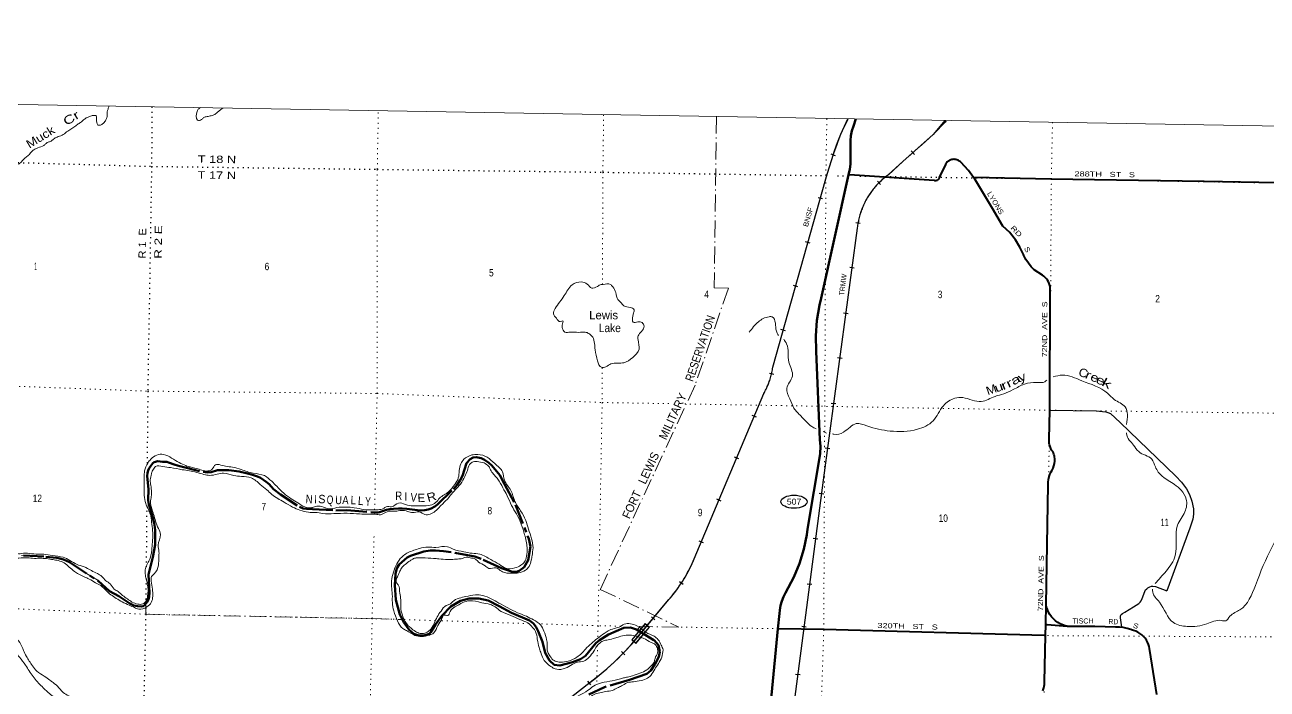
# Model space of a CAD drawing. Header units: feet. Extents: x -518066 to -250644, y -364975 to -177792.
# Drawn here: x -406664 to -377218, y -193524 to -177792 of the extents above; entities that cross this region are included whole.
import ezdxf
from ezdxf.enums import TextEntityAlignment as Align

# ---------------------------------------------------------------- set-up
doc = ezdxf.new("R2010")
doc.units = ezdxf.units.FT
doc.header["$LTSCALE"] = 80
for name, pattern in [('DOT_DASHED', [7.7, 5, -1.2, 0.3, -1.2]), ('DOTTED', [1.5, 0.3, -1.2]), ('LONG_DASH_SHORT_DASH', [9.9, 6, -1.2, 1.5, -1.2])]:
    doc.linetypes.add(name, pattern=pattern)
for name, color, linetype, lineweight in [('11', 7, 'LONG_DASH_SHORT_DASH', 60), ('17', 7, 'Continuous', 25), ('23', 7, 'Continuous', 70), ('26', 7, 'Continuous', 40), ('29', 7, 'Continuous', 25), ('34', 7, 'Continuous', 25), ('39', 7, 'Continuous', 13), ('4', 7, 'Continuous', 25), ('41', 7, 'Continuous', 13), ('44', 7, 'DOT_DASHED', 13), ('6', 7, 'DOTTED', 25), ('7', 7, 'DOTTED', 13)]:
    doc.layers.add(name, color=color, linetype=linetype, lineweight=lineweight)
doc.layers.add('27', color=7, linetype='Continuous')

msp = doc.modelspace()

# ---------------------------------------------------------------- linework, layer by layer
at = {"layer": '11'}
for points in [[(-406692.83, -190361.74), (-406168.83, -190387.92), (-405904.22, -190415.82), (-405744.43, -190452.12), (-405603.86, -190519.71), (-404927.95, -190961.69), (-404660.62, -191201.24), (-404434.35, -191321.32), (-404321.8, -191400.96), (-404178.55, -191498.52), (-404078.12, -191540.77), (-403994.88, -191560.66), (-403897.09, -191565.4), (-403862.48, -191557.4), (-403830.32, -191538.47), (-403776.79, -191476.46), (-403735.43, -191401.24), (-403713.98, -191327.49), (-403708.69, -191240.39), (-403732.61, -190808.47), (-403627.41, -190400.26), (-403578.93, -190110.75), (-403578, -189764.9), (-403581.24, -189691.42), (-403599.05, -189595.16), (-403639.11, -189440.02), (-403682.39, -189274.09), (-403723.66, -189153.62), (-403739.14, -189047.02), (-403735.72, -188786.58), (-403762.79, -188477.21), (-403760.78, -188404.58), (-403743.52, -188347.25), (-403715.5, -188288.88), (-403678.67, -188235.21), (-403626.72, -188173.28), (-403598.08, -188152.08), (-403513.35, -188125.73), (-403402.86, -188144.72), (-403298.89, -188144.87), (-403256.87, -188153.42), (-403101.85, -188215.75), (-402987.23, -188247.33), (-402440.84, -188379.33), (-402340.92, -188390.57), (-402247.86, -188382.92), (-402099.77, -188342.46), (-401997.43, -188334.78), (-401829.22, -188341.27), (-401585.43, -188373.11), (-401384.6, -188415.4), (-401265.59, -188447.35), (-401152.14, -188485.93), (-401075.67, -188523.33), (-400941.78, -188613.59), (-400876.31, -188673.64), (-400769.28, -188791.71), (-400608.14, -188912), (-400154.32, -189206.81), (-400065.82, -189242.91), (-399992.26, -189254.1), (-399842.54, -189261.47), (-399293.88, -189293), (-399035.45, -189285.47), (-398388.34, -189339.65), (-398324.91, -189343.15), (-398298.29, -189341.08), (-398255, -189332.31)], [(-398255, -189332.31), (-398208.26, -189318.07), (-398142.81, -189292.64), (-398095.18, -189280.99), (-398012.51, -189265.95), (-397927.29, -189254.25), (-397804.88, -189243.07), (-397718.16, -189243.07), (-397608.09, -189251.59), (-397357.34, -189288.99), (-397264.83, -189290.55), (-397186.45, -189284.71), (-397104.86, -189269.16), (-397036.37, -189246.68), (-396944.07, -189201.03), (-396886.65, -189154.33), (-396506.6, -188789), (-396417.15, -188685.91), (-396344.73, -188577.76), (-396290.11, -188473.65), (-396198.54, -188170.08), (-396110.67, -188077.09), (-396035.65, -188041.8), (-395967.86, -188033.5), (-395850.97, -188055.44), (-395765.85, -188092.32), (-395665.11, -188164.04), (-395598.37, -188226.42), (-395409.51, -188455.51), (-395294.04, -188669.97), (-395032.13, -189156.96), (-394720.57, -189964.64), (-394678.86, -190148.96), (-394733.06, -190469.18), (-394826.92, -190636.98), (-394947.47, -190722.69), (-395011.68, -190742.64), (-395126.65, -190735.51), (-395365.54, -190657.32), (-395847.43, -190439.08), (-396000.91, -190381.52), (-396560.3, -190283.39), (-396738.97, -190252.92), (-396928.46, -190240), (-397053.81, -190244.03), (-397203.45, -190268.04), (-397203.45, -190268.04), (-397522.69, -190367.79), (-397603.62, -190410.18), (-397788.35, -190570.85), (-397844.03, -190662.69), (-397878.73, -190794.91), (-397897.21, -191058.32), (-397874.1, -191411.5), (-397773.26, -191753.13), (-397683.17, -191944.67), (-397557.83, -192121.81), (-397441.84, -192217.34), (-397327.87, -192256.53), (-397183, -192245.38), (-397083.58, -192211.48), (-397042.27, -192178.26), (-396930.3, -191992.57), (-396783.92, -191786.48), (-396566.4, -191570.07), (-396337.36, -191430.38), (-396129.83, -191376.62), (-395907.14, -191379.69), (-395683.19, -191426.33), (-395418.83, -191561.07), (-395131.41, -191715.37), (-394699.66, -191902.65), (-394608.37, -191966.47), (-394546.12, -192052.9), (-394496.44, -192151.06), (-394392.5, -192401.88), (-394334.05, -192661.46), (-394229.01, -192847.75), (-394120.76, -192947.75), (-393981.79, -192962.24), (-393685.79, -192888.96), (-393494.83, -192811.18), (-393378.65, -192734.9), (-393133.69, -192437.16), (-393045.65, -192362.02), (-392832.91, -192230.81), (-392466.94, -192072.05), (-392310.69, -192060.73), (-392163.92, -192111.14), (-391751.29, -192367.29), (-391647.4, -192485.05), (-391611.66, -192641.81), (-391633.7, -192755.82), (-391722.22, -192921.71), (-391830.55, -193083.2)], [(-391830.55, -193083.2), (-391924.03, -193162.25), (-392328.45, -193305.18), (-392928.14, -193475.7), (-393293.27, -193648.64)]]:
    msp.add_lwpolyline(points, dxfattribs=at)
at = {"layer": '17'}
msp.add_ellipse((-388434.16, -189085.86), major_axis=(-309.24, 1), ratio=0.500121, dxfattribs=at)
at = {"layer": '23'}
for points in [[(-387142.54, -181343.6), (-387112.27, -181207.09), (-387095.13, -181089.87), (-387090.33, -180971.5), (-387092.66, -180911.16), (-387097.1, -180579.14), (-387095.83, -180534.8), (-387084.03, -180418.02), (-387060.09, -180303.12), (-387024.27, -180191.35), (-386965.81, -180021.27)], [(-388812.74, -192094.14), (-388778.02, -191735.48), (-388771.61, -191651.15), (-388753.47, -191545.04), (-388724.33, -191441.4), (-388684.52, -191341.38), (-388634.47, -191246.07), (-388440.35, -190873.42), (-388302.32, -190549.12), (-388198.95, -190212.17), (-388131.37, -189866.27), (-388115.3, -189733.9), (-387815.06, -187949.3), (-387808.23, -187772.95), (-387817.17, -187621), (-387905.03, -185522.84), (-387919.07, -185157.15), (-387894.8, -184792.01), (-387832.5, -184431.4), (-387790.43, -184265.22), (-387142.54, -181343.6)], [(-389427.19, -197396.97), (-389439.52, -197320.18), (-389446.53, -197191.89), (-389440.08, -197063.57), (-389420.26, -196936.63), (-389387.27, -196812.46), (-389379.14, -196788.12), (-389190.79, -196246.02), (-389117.99, -196022.6), (-389068.94, -195792.79), (-389044.18, -195559.11), (-389042.43, -195359.78), (-388964.82, -193665.33), (-388812.74, -192094.14)]]:
    msp.add_lwpolyline(points, dxfattribs=at)
at = {"layer": '26'}
for points in [[(-384172.7, -181408.55), (-384175.11, -181408.5), (-384298.83, -181244.19), (-384477.05, -181046.01), (-384492.31, -181031.72), (-384511.45, -181017.01), (-384532.02, -181004.39), (-384553.8, -180993.99), (-384576.55, -180985.93), (-384600.01, -180980.28), (-384623.94, -180977.12), (-384648.07, -180976.48), (-384672.13, -180978.36), (-384695.86, -180982.75), (-384719.01, -180989.59), (-384741.31, -180998.82), (-384762.52, -181010.33), (-384782.42, -181023.99), (-384800.78, -181039.65), (-384817.4, -181057.15), (-384832.1, -181076.29), (-384844.72, -181096.87), (-384991.51, -181410.07), (-384991.62, -181410.77), (-384993.51, -181419.77), (-384996.33, -181428.52), (-385000.04, -181436.93), (-385004.62, -181444.91), (-385010.01, -181452.37), (-385016.14, -181459.22), (-385022.96, -181465.39), (-385030.39, -181470.82), (-385038.34, -181475.44), (-385046.73, -181479.2), (-385055.47, -181482.07), (-385064.46, -181484), (-385073.61, -181484.99), (-385082.81, -181485.01), (-385091.95, -181484.08), (-385100.96, -181482.19), (-385109.71, -181479.37), (-387117.03, -181345.3), (-387142.54, -181343.6)], [(-382457.96, -191516.51), (-382405.52, -188684.55), (-382405.79, -188619.93), (-382399.3, -188555.64), (-382386.13, -188492.38), (-382384.97, -188488.37), (-382377.7, -188463.31), (-382365.97, -188438.37), (-382336.38, -188375.43), (-382317, -188341.05), (-382293.02, -188290.09), (-382274.51, -188236.9), (-382261.65, -188182.07), (-382254.59, -188126.19), (-382253.42, -188069.89), (-382256.96, -188022.91), (-382260.97, -188001.49), (-382270.81, -187965.71), (-382284.34, -187931.15), (-382301.4, -187898.2), (-382328, -187861.05), (-382348, -187822.27), (-382363.83, -187781.62), (-382375.33, -187739.54), (-382382.37, -187696.49), (-382384.87, -187652.93), (-382382.8, -187609.36), (-382382, -187602.05), (-382366, -186920.16), (-382360, -184095.05), (-382359.53, -184050.74), (-382363.7, -184006.63), (-382372.45, -183963.19), (-382385.7, -183920.91), (-382403.29, -183880.24), (-382425.04, -183841.64), (-382450.7, -183805.52), (-382480, -183772.28), (-382512.61, -183742.28), (-382542, -183720.05), (-382739, -183596.05), (-382812.89, -183521.5), (-382878.58, -183439.63), (-382935.35, -183351.35), (-382982.58, -183257.61), (-382993, -183233.05), (-383078.84, -183055.01), (-383182.81, -182886.92), (-383303.79, -182730.62), (-383320, -182712.05), (-383484, -182558.05), (-383732, -182139.05), (-384157.92, -181433.05), (-384172.7, -181408.55)], [(-376977.49, -181533.95), (-378710.96, -181503.96), (-382342.98, -181444.28), (-384172.7, -181408.55)], [(-381922.83, -192040.26), (-381955.05, -192037.58), (-382432.03, -191997.84), (-382466.82, -191994.95), (-382457.96, -191516.51)], [(-381922.83, -192040.26), (-381955.05, -192034.46), (-382004.09, -192023.85), (-382066.29, -192003.38), (-382126, -191976.52), (-382182.59, -191943.56), (-382235.41, -191904.88), (-382283.91, -191860.88), (-382327.53, -191812.05), (-382365.82, -191758.94), (-382398.34, -191702.11), (-382424.75, -191642.19), (-382444.75, -191579.84), (-382452.91, -191540.74), (-382457.96, -191516.51)], [(-382471.68, -192257.38), (-382501.73, -192256.54), (-387728.06, -192109.97), (-387729.9, -192109.83), (-388788.77, -192094.49), (-388812.74, -192094.14)], [(-382533.07, -193568.36), (-382511.02, -193492.17), (-382497.06, -193414.1), (-382492, -193355.05), (-382471.68, -192257.38), (-382466.82, -191994.95)], [(-379830.35, -193653.25), (-379859, -193498.05), (-380007, -192561.05), (-380015.58, -192518.54), (-380031.6, -192465.29), (-380053.1, -192414.02), (-380079.84, -192365.27), (-380111.53, -192319.58), (-380147.82, -192277.46), (-380188.31, -192239.36), (-380232.57, -192205.7), (-380280.1, -192176.85), (-380330.39, -192153.13), (-380382.88, -192134.79), (-380437, -192122.05), (-380452.58, -192115.86), (-380539.91, -192087.29), (-380629.75, -192068.01), (-380721.11, -192058.23), (-380813, -192058.05), (-381306.46, -192039.94), (-381479.45, -192039.94), (-381905.05, -192040.31), (-381922.83, -192040.26)]]:
    msp.add_lwpolyline(points, dxfattribs=at)
at = {"layer": '29'}
for p, q in [((-382366.18, -186918.94), (-381272.22, -186933.98)), ((-379049.32, -189712.65), (-379594, -191196.05))]:
    msp.add_line(p, q, dxfattribs=at)
for points in [[(-381272.22, -186933.98), (-381043.26, -186960.38), (-380991.59, -186969), (-380933.47, -186999.15), (-380700.95, -187205.94), (-379383.35, -188481.14), (-379249.87, -188619), (-379133.61, -188782.71), (-379060.41, -188911.95), (-379004.43, -189075.66), (-378961.38, -189256.6), (-378961.37, -189377.23), (-378978.6, -189502.16), (-379049.32, -189712.65)], [(-380660, -192059.05), (-380697.72, -191835), (-380696.65, -191807), (-380694.5, -191791.92), (-380676.19, -191753.15), (-380644.98, -191731.61), (-380594.38, -191701.45), (-380383.39, -191572.21), (-380258.52, -191494.66), (-380225.16, -191466.66), (-380206.85, -191430.04), (-380181.02, -191374.04), (-380120.74, -191210.33), (-380099.21, -191171.56), (-380072.3, -191145.7), (-380047.54, -191124.17), (-380000.17, -191098.32), (-379960.35, -191087.54), (-379926.97, -191085.39), (-379866.69, -191094.01), (-379594, -191196.05)]]:
    msp.add_lwpolyline(points, dxfattribs=at)
at = {"layer": '34', "lineweight": 13}
for p, q in [((-387149.98, -180031.07), (-387322.65, -180384.74)), ((-384827.14, -180075.57), (-385132.77, -180391.87)), ((-385854.59, -181031.29), (-386194.46, -181339.77)), ((-387679.85, -181440.6), (-388934.17, -185902.52)), ((-389145.36, -186522.32), (-390799.3, -190441.15)), ((-391396.41, -191399.96), (-392272.46, -192449.31)), ((-392280.24, -192355.8), (-391959.58, -191973.27)), ((-391858.78, -192057.76), (-391959.58, -191973.27)), ((-392179.44, -192440.29), (-391858.78, -192057.76)), ((-392179.44, -192440.29), (-392280.24, -192355.8))]:
    msp.add_line(p, q, dxfattribs=at)
at = {"layer": '34'}
for p, q in [((-384867.5, -180056.83), (-384825.34, -180097.56)), ((-385654.32, -180778.92), (-385580.98, -180861.72)), ((-387450.25, -180890.66), (-387555.02, -180855.19)), ((-386457.63, -181493.52), (-386379.2, -181571.52)), ((-387755.05, -181915.45), (-387861.54, -181885.52)), ((-386970.75, -182469.14), (-386861.76, -182488.02)), ((-388051.41, -182960.02), (-388157.89, -182930.09)), ((-387113.3, -183533.9), (-387003.69, -183548.72)), ((-388339.07, -183992.93), (-388445.55, -183962.99)), ((-387261.38, -184609.55), (-387151.76, -184624.37)), ((-388635.42, -185037.49), (-388741.91, -185007.56)), ((-387402.46, -185672.44), (-387292.84, -185687.26)), ((-388909.67, -186070.88), (-389017.41, -186045.86)), ((-387550.53, -186748.09), (-387440.92, -186762.91)), ((-389323.95, -187083.05), (-389425.85, -187040.04)), ((-387691.61, -187810.98), (-387582, -187825.8)), ((-389738.46, -188071.9), (-389840.36, -188028.89)), ((-390163.06, -189071.23), (-390264.96, -189028.22)), ((-387838.47, -188887.01), (-387728.8, -188901.41)), ((-390577.57, -190060.08), (-390679.47, -190017.07)), ((-387975.45, -189950.44), (-387865.78, -189964.83)), ((-391057.29, -191042.68), (-391149.98, -190982.32)), ((-388119.38, -191026.65), (-388009.71, -191041.05)), ((-391728.91, -191885.78), (-391813.82, -191814.9)), ((-388250.94, -192033.67), (-388141.27, -192048.07)), ((-392442.21, -192709.49), (-392521.33, -192632.2)), ((-388400.28, -193166.29), (-388290.61, -193180.68)), ((-393251.66, -193423.65), (-393318.06, -193335.19))]:
    msp.add_line(p, q, dxfattribs=at)
for points in [[(-400333.57, -198896.7), (-393334.69, -193414.46), (-393238.95, -193342.59), (-393144.46, -193269.55), (-393050.58, -193194.11), (-392958.71, -193117.81), (-392867.91, -193039.65), (-392778.71, -192959.13), (-392690.99, -192878.21), (-392604.34, -192795.42), (-392519.3, -192710.28), (-392435.73, -192624.73), (-392353.71, -192537.83), (-392273.29, -192448.59), (-391397.24, -191399.25), (-391362.58, -191359.45), (-391324.19, -191313.49), (-391286.18, -191266.61), (-391249.43, -191219.22), (-391213.19, -191171.24), (-391177.9, -191122.88), (-391143.3, -191073.47), (-391109.98, -191023.55), (-391077.29, -190973.35), (-391045.29, -190922.13), (-391014.38, -190870.83), (-390984.29, -190818.82), (-390955.35, -190765.96), (-390927.17, -190713.16), (-390899.82, -190659.65), (-390873.6, -190605.28), (-390848.16, -190550.98), (-390823.66, -190496.28), (-390800.31, -190440.73), (-389146.35, -186521.84), (-389135.93, -186502.91), (-389121.06, -186474.89), (-389106.5, -186446.46), (-389092.66, -186417.92), (-389079.13, -186388.97), (-389066.31, -186359.91), (-389053.84, -186330.61), (-389041.9, -186301.24), (-389030.46, -186271.42), (-389019.72, -186241.5), (-389009.36, -186211.53), (-388999.47, -186181.1), (-388990.16, -186150.78), (-388981.37, -186120.2), (-388973.26, -186089.34), (-388965.54, -186058.6), (-388958.34, -186027.6), (-388951.83, -185996.31), (-388945.72, -185965.13), (-388940.14, -185933.89), (-388935.24, -185902.29), (-387680.9, -181440.3), (-387663.87, -181381.24), (-387603.2, -181179.51), (-387537.6, -180978.4), (-387470.18, -180779.29), (-387399.4, -180581.5), (-387323.65, -180384.31), (-387157.98, -180018)], [(-384859.49, -180056.96), (-385132, -180392.67), (-385853.85, -181032.11), (-386193.76, -181340.63), (-386219.26, -181359.13), (-386244.13, -181378.07), (-386268.7, -181397.45), (-386293.19, -181417.23), (-386317.13, -181437.48), (-386340.61, -181458.07), (-386364.02, -181479.06), (-386386.86, -181500.52), (-386409.25, -181522.32), (-386431.47, -181544.65), (-386453.09, -181567.23), (-386474.48, -181590.09), (-386495.47, -181613.53), (-386515.85, -181637.21), (-386535.92, -181661.31), (-386555.62, -181685.62), (-386574.92, -181710.5), (-386593.71, -181735.47), (-386612.08, -181761.01), (-386629.95, -181786.65), (-386647.51, -181812.71), (-386664.46, -181839.01), (-386680.95, -181865.64), (-386697.08, -181892.46), (-386712.65, -181919.75), (-386727.87, -181947.25), (-386742.47, -181974.96), (-386756.73, -182002.86), (-386770.27, -182031.13), (-386783.45, -182059.6), (-386796.15, -182088.14), (-386808.37, -182117.02), (-386819.99, -182146.12), (-386831.15, -182175.57), (-386841.92, -182204.95), (-386851.97, -182234.7), (-386861.52, -182264.53), (-386870.72, -182294.56), (-386879.26, -182324.56), (-386887.25, -182355.04), (-386894.83, -182385.45), (-386901.67, -182415.99), (-386908.26, -182446.57), (-386914.13, -182477.52), (-386919.47, -182508.31), (-386924.3, -182539.19), (-386928.67, -182570.38), (-386932.25, -182601.47), (-386933.26, -182609.88), (-387739.58, -188573.33), (-388903.33, -197437.6)]]:
    msp.add_lwpolyline(points, dxfattribs=at)
at = {"layer": '34', "lineweight": 13}
for points in [[(-386934.36, -182609.74), (-387740.68, -188573.18), (-388904.43, -197437.45), (-389344.54, -200929.01)], [(-393334.03, -193415.33), (-400332.9, -198897.56), (-404464.78, -202104.25), (-407723.81, -204704.74)]]:
    msp.add_lwpolyline(points, dxfattribs=at)
msp.add_lwpolyline([(-391958.58, -191984.54), (-391870.05, -192058.75), (-392180.43, -192429.01), (-392268.96, -192354.8)], close=True, dxfattribs=at)
for centre, radius, start, end in [((-376082.72, -184775.58), 12067.13, 158.66204, 163.95635), ((-267406.21, -314016.6), 178087.37, 131.38082, 131.69106), ((-385147.18, -182800.44), 1797.32, 125.63974, 173.90906), ((-390738.63, -185633.55), 1824.4, 330.84605, 351.52201), ((-393981.8, -189124.54), 3444.09, 318.64882, 337.52505), ((-397399.25, -187881.72), 6866.36, 306.30255, 318.30133)]:
    msp.add_arc(centre, radius, start, end, dxfattribs=at)
at = {"layer": '39'}
msp.add_line((-387743.5, -187423.11), (-387661.24, -187460.02), dxfattribs=at)
for points in [[(-404673.16, -179713.52), (-404692.36, -179786.83), (-404712.07, -179849.4), (-404709.57, -179925.93), (-404729.14, -180008.64), (-404743, -180042.98), (-404796.8, -180119.88), (-404854.88, -180156.54), (-404931.24, -180165.12), (-404953.55, -180135.06), (-404962.02, -180068.65), (-404964.5, -179996.16), (-404972.85, -179947.87), (-404999.04, -179940), (-405053.36, -179936.34), (-405121.58, -179958.96), (-405233.84, -180014.12), (-405305.84, -180075.04), (-405379.91, -180125.9), (-405455.97, -180180.8), (-405548.04, -180247.9), (-405646.18, -180309), (-405754.25, -180390.31), (-405876.6, -180439.49), (-405920.72, -180457.92), (-406004.81, -180514.89), (-406058.84, -180555.54), (-406133.1, -180578.21), (-406183.09, -180622.86), (-406249.18, -180663.6), (-406391.61, -180716.94), (-406467.72, -180763.79), (-406545.64, -180842.88), (-406557.6, -180859.08), (-406635.61, -180924.06), (-406675.59, -180960.59), (-406711.57, -180995.08), (-406779.47, -181068.06), (-406819.54, -181090.49), (-406887.68, -181127.21), (-406925.79, -181141.57), (-406964.13, -181121.69), (-407016.56, -181097.88), (-407085.19, -181058.07), (-407133.51, -181048.33), (-407171.8, -181034.49), (-407244.35, -181010.82), (-407280.53, -181013.08), (-407302.75, -180997.12)], [(-402500.15, -179751.96), (-402542.78, -179780.14), (-402576.58, -179840.8), (-402569.23, -180046.19), (-402520.88, -180059.96), (-402476.8, -180035.49), (-402426.82, -179988.82), (-402344.54, -179964.09), (-402246.13, -179945.28), (-402161.87, -179914.49), (-402089.85, -179855.59), (-402031.84, -179808.87), (-401965.9, -179761.34)], [(-392959.22, -183941.1), (-392786.51, -183938.63), (-392728.77, -183995.5), (-392655.67, -184133.01), (-392608.92, -184298.46), (-392545.21, -184361.42), (-392463.62, -184446.68), (-392315.34, -184482.23), (-392225.46, -184537.38), (-392236.18, -184615.77), (-392261.62, -184770.5), (-392244.13, -184837.07), (-392135.62, -184827.99), (-392035.37, -184845), (-391985.87, -184925.94), (-392049.21, -185052.15), (-392126.44, -185158.12), (-392129.25, -185250.66), (-392107.11, -185476.26), (-392255.38, -185670.13), (-392465.28, -185793), (-392615.97, -185803.71), (-392772.74, -185820.41), (-392891.83, -185891.78), (-392998.35, -185902.89), (-393089.39, -185751.13), (-393147.37, -185491), (-393205, -185190.62), (-393296.59, -185101.25), (-393380.66, -185070.3), (-393535.32, -185074.94), (-393740.08, -185069.06), (-393862.56, -185067.95), (-393927.87, -184958.69), (-393929.39, -184902.33), (-393910.44, -184801.87), (-393972.84, -184819.42), (-394066.55, -184742.1), (-394131.88, -184634.85), (-394092.66, -184512.44), (-393877.14, -184204.47), (-393690.19, -183948.57), (-393472.75, -183882.11), (-393334.61, -183929.65), (-393229.05, -184029.22), (-393094.14, -183986.16), (-393001.38, -183940.71), (-392959.22, -183941.1)], [(-389493.22, -185071.25), (-389278.22, -184823.65), (-389024.19, -184705.2), (-388949.92, -184707.88), (-388874.88, -184853.46), (-388850.42, -185042.85), (-388800.19, -185148.6)], [(-388676.7, -185239.89), (-388608.11, -185348.92), (-388553.64, -185782.1), (-388472.18, -186112.88), (-388603.18, -186399.47), (-388533.05, -186647.64), (-388436.57, -186867.87), (-388271.53, -187054.51), (-388012.64, -187302.37), (-387909.13, -187359.41)], [(-382288.9, -186128.17), (-382072.51, -186086.24), (-381611.83, -186219.2), (-381001.98, -186516.53), (-380842.62, -186662.86), (-380583.1, -186838.28), (-380549.87, -187254.55)], [(-387523.27, -187476.45), (-387490.17, -187488.22), (-387256.81, -187438.01), (-386955.86, -187235.46), (-386703.33, -187290.06), (-386154.2, -187411.75), (-385507.28, -187371.32), (-385138.07, -187169.39), (-384892.01, -186813.4), (-384617.36, -186632.75), (-384428.5, -186620.37), (-383993.57, -186712.85), (-383667.22, -186591.03), (-383461.88, -186530.5), (-383235.59, -186430.38), (-382971.95, -186301.49), (-382678.44, -186261.88), (-382487.52, -186243.48), (-382440.38, -186203.48)], [(-380550.28, -187452.22), (-380550.46, -187472.5), (-380485.53, -187626.04), (-380384.15, -187743.68), (-380263.02, -187899.73), (-379955.33, -188077.6), (-379868.58, -188261.52), (-379703.83, -188482.37), (-379412.37, -188678.2), (-379256.91, -188812.43), (-379134.26, -189024.84), (-379168.99, -189324.39), (-379340.45, -189644.83), (-379396.88, -190362.77), (-379614.94, -190731.09), (-379875.68, -191024.2)], [(-407378.89, -190345.23), (-407377.53, -190345.38), (-407216.46, -190376.51), (-407069.51, -190399.67), (-406868.27, -190424.47), (-406637.11, -190410.8), (-406484.18, -190425.87), (-406301.2, -190424.61), (-406154.35, -190433.67), (-405997.35, -190456.77), (-405874.54, -190480.09), (-405729.4, -190535.5), (-405616.17, -190633.41), (-405488.83, -190735.26), (-405387.88, -190799.02), (-405256.74, -190866.61), (-405139.79, -190916.16), (-404988.39, -191007.77), (-404863.29, -191073.38), (-404731.8, -191195.34), (-404628.66, -191287.29), (-404499.4, -191375.02), (-404354.07, -191460.64), (-404192.72, -191536.07), (-404067.67, -191593.62), (-403964.88, -191631.19), (-403774.19, -191577.51), (-403668.29, -191472.05), (-403633.06, -191320.74), (-403640.13, -191159.66), (-403667.51, -190966.48), (-403662.16, -190859.7), (-403598.26, -190790.78), (-403499.02, -190586.67), (-403490.17, -190399.29), (-403484.92, -190276.39), (-403504.07, -190113.37), (-403451.4, -189859.22), (-403498.54, -189720.57), (-403563.99, -189549.81), (-403615.35, -189378.96), (-403635.93, -189306.59), (-403666.79, -189198.04), (-403683.3, -189131.69), (-403672.11, -188994.65), (-403660.91, -188859.62), (-403680.06, -188696.6), (-403690.88, -188575.83), (-403689.07, -188545.6), (-403671.46, -188468.94), (-403655.87, -188392.3), (-403630.09, -188335.73), (-403568.3, -188250.71), (-403397.35, -188253.56), (-403208.17, -188278.45), (-402932.37, -188326.91), (-402596.15, -188391.07), (-402420.9, -188438.21), (-402279.99, -188461.41), (-402107.23, -188434.05), (-401952.54, -188410.83), (-401712.88, -188467.6), (-401527.76, -188486.47), (-401298.3, -188521.15), (-401084.16, -188674.77), (-400928.49, -188804.62), (-400813.18, -188912.6), (-400520.44, -189093.88), (-400316.58, -189213.33), (-400143.17, -189286.67), (-399941.77, -189335.64), (-399774.84, -189340.54), (-399603.77, -189363.53), (-399340.32, -189367.77), (-399024.66, -189359.56), (-398728.96, -189375.66), (-398535.9, -189378.37), (-398324.69, -189389), (-398210.08, -189388.22), (-398079.79, -189322.87), (-397886.82, -189311.47), (-397742.17, -189290.34), (-397591.2, -189315.49), (-397472.37, -189344.89), (-397317.66, -189323.68), (-397180.5, -189389.21), (-396937.69, -189311.01), (-396817.79, -189193.36), (-396641.98, -189014.91), (-396458.37, -188798.13), (-396338.56, -188666.39), (-396239.17, -188486.45), (-396175.75, -188343.01), (-396124.33, -188207.71), (-396062.35, -188152.9), (-395943.81, -188135.97), (-395780.73, -188167.08)], [(-407365.77, -190245.2), (-407267.37, -190276.15), (-407124.55, -190283.22), (-406959.61, -190292.16), (-406818.67, -190319.39), (-406651.88, -190302.14), (-406454.68, -190322.94), (-406213.34, -190329.34), (-406014.06, -190360.2), (-405756.4, -190402.75), (-405599.09, -190474.18), (-405427.54, -190571.69), (-405270.38, -190620.97), (-405084.77, -190716.38), (-404945.56, -190787.93), (-404842.57, -190855.71), (-404743.38, -190957.75), (-404642.35, -191033.6), (-404545.05, -191155.79), (-404454.2, -191211.57), (-404349.04, -191303.5), (-404229.87, -191387.27), (-404124.83, -191461.08), (-403985.76, -191510.48), (-403871.16, -191507.68), (-403787.21, -191428.55), (-403755.66, -191331.65), (-403761.62, -191029.57), (-403776.07, -190971.26), (-403800.93, -190856.62), (-403811.77, -190733.83), (-403782.41, -190608.75), (-403724.85, -190491.53), (-403665.71, -190305.83), (-403652.41, -190184.88), (-403635.5, -189999.46), (-403634.99, -189765.82), (-403658.35, -189572.62), (-403689.74, -189381.49), (-403734.67, -189273.03), (-403799.98, -189124.43), (-403835.39, -188933.33), (-403836.81, -188711.78), (-403836.11, -188506.33), (-403825.03, -188353.18), (-403747.79, -188169.36), (-403675.99, -188076.21), (-403537.85, -187980.6), (-403375.06, -187967.4), (-403185.49, -188052.71), (-403005.85, -188158.23), (-402848.53, -188231.67), (-402743.76, -188263.18), (-402534.29, -188316.12), (-402399.31, -188355.48), (-402258.66, -188338.4), (-402202.69, -188285.65), (-402170.87, -188231.05), (-401905.33, -188247.36), (-401742.33, -188266.38), (-401534.83, -188325.38), (-401252.76, -188410.06), (-400986.95, -188468.66), (-400813.16, -188602.42), (-400691.75, -188720.42), (-400527.82, -188884.46), (-400348.02, -189014.14), (-400190.53, -189113.77), (-400031.07, -189207.35), (-399864.05, -189226.34), (-399781.76, -189201.61), (-399626.95, -189198.53), (-399457.65, -189257.79), (-399266.83, -189224.26), (-399057.77, -189214.77), (-398854.59, -189227.47), (-398627.07, -189272.24), (-398423.92, -189280.92), (-398293.24, -189275.99), (-398166.73, -189248.94), (-398096.62, -189206.16), (-397969.96, -189203.28), (-397809.63, -189119.6), (-397642.52, -189150.68), (-397463.33, -189185.71), (-397258.26, -189180.27), (-397055.22, -189170.82), (-396926.94, -189105.49), (-396833.1, -189002.12), (-396620.91, -188851.62), (-396475.23, -188677.4), (-396389.75, -188523.74), (-396368.76, -188348.36), (-396327.56, -188186.94), (-396257.86, -188081.73), (-396069.52, -187975.7)], [(-396069.52, -187975.7), (-395926.8, -187966.67), (-395707.2, -188031.63), (-395527.27, -188181.46), (-395341.01, -188377.57), (-395295.49, -188578.67), (-395145.15, -188817.33), (-395048.96, -189078.51), (-394914.83, -189299.15), (-394792.71, -189527.92), (-394727.02, -189736.95), (-394653.19, -189962.03), (-394619.64, -190177.31), (-394642.58, -190362.77), (-394659.98, -190471.66), (-394713.34, -190617.04), (-394799.22, -190708.27), (-394965.71, -190771.85), (-395094.35, -190780.79), (-395287.5, -190763.99), (-395394.41, -190712.35), (-395495.34, -190652.62), (-395668.2, -190663.88), (-395757.07, -190602.05), (-395908.45, -190514.46), (-395983.3, -190444.48), (-396112.2, -190413.14), (-396174.64, -190397.45), (-396291.07, -190428.46), (-396411.62, -190443.39), (-396477.94, -190449.89), (-396646.83, -190453.06), (-396848.02, -190438.33), (-396978.79, -190427.14), (-397238.28, -190414.82), (-397385.06, -190415.82), (-397471.36, -190442.6), (-397533.43, -190483.31), (-397649.5, -190570.71), (-397737.41, -190659.94), (-397785.05, -190756.95), (-397834.63, -190864.04), (-397864.18, -190960.92), (-397851.81, -191007.16), (-397807.19, -191067.28), (-397782.17, -191206.09), (-397756.98, -191371.08), (-397744.98, -191675.13), (-397716.18, -191775.64), (-397669.19, -191890.13), (-397592.05, -192004.41), (-397519.21, -192074.4), (-397408.09, -192156.22), (-397293.15, -192205.79), (-397146.49, -192184.64), (-397068.42, -192129.72), (-396962.85, -191971.89), (-396891.47, -191814.3), (-396799.87, -191674.69), (-396676.03, -191544.94), (-396591.77, -191514.15), (-396525.8, -191453.27), (-396371.5, -191369.63), (-396214.88, -191334.32), (-395985.89, -191294.48), (-395808.86, -191307.36), (-395427.66, -191486.02), (-395213.76, -191601.38), (-394985.81, -191714.62), (-394774.12, -191799.78), (-394608.68, -191885.25), (-394441.04, -192000.92), (-394359.62, -192153.44), (-394298.04, -192350.41), (-394281.12, -192479.2), (-394280.32, -192604.07), (-394245.57, -192692.46), (-394190.72, -192778.69), (-394091.65, -192862.6), (-393966.84, -192883.9), (-393788.01, -192862.54), (-393579.5, -192766.44), (-393469.43, -192683.1), (-393373.6, -192575.7), (-393233.67, -192445.83), (-393091.7, -192321.99), (-392931.58, -192204.07), (-392841.46, -192147.06), (-392697.04, -192089.67), (-392580.63, -192056.64), (-392458.41, -191987.32), (-392156.52, -192027.55), (-391957.28, -192170.83)], [(-395780.73, -188167.08), (-395671.65, -188244.89), (-395610.6, -188357.26), (-395450.48, -188553.55), (-395334.58, -188754.17), (-395230.81, -188942.79), (-395128.79, -189173.72), (-395010.86, -189376.34), (-394818.69, -189866.48), (-394781.52, -190019.3), (-394758.42, -190172.22), (-394773.15, -190383.81), (-394822.59, -190513.06), (-394908.55, -190592.2), (-395046.91, -190653.57), (-395266.04, -190661.12), (-395419.47, -190567.5), (-395621.26, -190458.11), (-395881.5, -190326.96), (-396062.6, -190308.06), (-396259.9, -190271.14), (-396509.64, -190210.42), (-396648.77, -190150.95), (-396920.14, -190166.91), (-397111.21, -190160.16), (-397308.06, -190193.74), (-397446.54, -190236.99), (-397693.07, -190361.54), (-397912.08, -190703.44), (-397967.03, -190913.29), (-397973.94, -191090.58), (-397954.59, -191285.82), (-397953.4, -191471.12), (-397919.94, -191672.3), (-397827.94, -191907.33), (-397704.1, -192091.79), (-397617.35, -192135.5), (-397419.54, -192250.97), (-397260.51, -192278.07), (-397071.72, -192242.54), (-396975.5, -192195.55), (-396876.08, -192019.64), (-396776.65, -191845.74), (-396728.88, -191768.87), (-396646.35, -191782.41), (-396584.65, -191683.29), (-396470.71, -191577.77), (-396282.34, -191475.77), (-396123.77, -191430.37), (-395835.92, -191476.74), (-395636.57, -191519.68), (-395518.55, -191571.75)], [(-379933.1, -191156.85), (-379930.47, -191225.31), (-379771.9, -191464.22), (-379440.78, -191948.19), (-379110.26, -192039.73), (-378649.89, -191977.48), (-378303.83, -191898.1), (-378199.49, -191907.09), (-378100.16, -191799.32), (-377863.9, -191646.5), (-377495.41, -191066.22), (-377101.94, -190152.09), (-376822.55, -189657.54), (-376499.88, -189034.59), (-376314.6, -188740.43), (-376207.22, -188630.72), (-376093.74, -188539.85)], [(-407462.11, -190952.23), (-407403.46, -191004.19), (-407334.03, -191170.89), (-407347.26, -191301.9), (-407291.81, -191482.8), (-407272.2, -191718.32), (-407297.12, -191907.83), (-407215.76, -192052.29), (-407074.34, -192156.05), (-406918.68, -192283.89), (-406785.09, -192419.94), (-406693.39, -192608.64), (-406628.14, -192749.19), (-406483.96, -192969.76), (-406380.58, -193097.95), (-406204.87, -193217.6), (-406069.51, -193315.36), (-405996.79, -193367.23), (-405855.23, -193491.14), (-405782.28, -193579.26), (-405519.88, -193732.56), (-405302, -193841.84), (-405078.34, -193912.82), (-404882.84, -193981.97), (-404667.32, -194038.9), (-404371.4, -194089.24), (-404238.81, -194068.19), (-404130.48, -194029.18), (-404076.46, -193986.51), (-403988.24, -193945.62), (-403866.11, -193862.2), (-403721.68, -193806.83), (-403546.44, -193853.97), (-403539.88, -193936.51), (-403539.13, -194053.32), (-403482.58, -194091.2), (-403381.41, -194189.2), (-403302.39, -194281.31), (-403193.09, -194393.36), (-403116.01, -194497.57), (-403091.04, -194628.31), (-403100.08, -194785.48), (-403107.47, -194888.25), (-403080.67, -194990.79), (-403076.64, -195000.45)], [(-394740.67, -191950.31), (-394933.62, -191872.65), (-395143.7, -191780.35), (-395372.88, -191684.86), (-395518.55, -191571.75)], [(-394740.67, -191950.31), (-394700.52, -191988.6), (-394558.65, -192160.85), (-394517.26, -192343.85), (-394473.77, -192540.94), (-394436.87, -192651.47), (-394379.59, -192802.14), (-394249.96, -192948.29), (-394138.88, -193024.06), (-393959.7, -193057.07), (-393855.32, -193028.16), (-393692.98, -192944.46), (-393564.66, -192885.17), (-393418, -192864.03), (-393291.94, -192766.48), (-393178.22, -192626.72), (-393112.6, -192511.47), (-393010.67, -192414.09), (-392964.59, -192387.59), (-392838.1, -192356.51), (-392685.53, -192317.19), (-392577.16, -192284.22), (-392410.48, -192248.84), (-392285.81, -192247.98), (-392067.68, -192302.76)], [(-391957.28, -192170.83), (-391948.44, -192177.19), (-391750.8, -192266.47), (-391651.71, -192354.41), (-391578.5, -192480.8), (-391533.56, -192591.27)], [(-407258.59, -192352.64), (-407139.08, -192408.27), (-406979.26, -192558.24), (-406788.9, -192766.4), (-406648.93, -192956.79), (-406470.24, -193227.48), (-406257.57, -193465.7), (-406057.31, -193649.63), (-405776.6, -193837.04), (-405463.96, -193985.96), (-405121.44, -194090.36), (-404768.92, -194186.64), (-404515.24, -194235.25), (-404259.38, -194310.03), (-403937, -194410.54), (-403725.41, -194479.59), (-403628.12, -194599.77), (-403558.85, -194740.29), (-403509.74, -194872.89), (-403450.86, -194961.11), (-403343.94, -195014.76), (-403203, -195041.99), (-402921.29, -195072.28), (-402543.1, -195093.86), (-402253.49, -195101.94), (-401937.73, -195109.85), (-401662.06, -195138.17), (-401380.2, -195190.62), (-401122.51, -195237.19), (-400867.12, -195239.47), (-400406.43, -195270.55), (-400191.3, -195265.04), (-399798.55, -195363.06), (-399510.44, -195449.71), (-399226.31, -195542.42), (-398908.02, -195632.89), (-398652.08, -195719.76), (-398594.57, -195736.84)], [(-392067.68, -192302.76), (-391993.74, -192324.53), (-391822.23, -192416.01), (-391715.3, -192471.67), (-391672.49, -192562.01), (-391665.8, -192664.69), (-391727.3, -192796.03), (-391750.85, -192886.83), (-391822.66, -192975.95), (-391924.62, -193069.3), (-392085.02, -193142.91), (-392263.58, -193206.57), (-392375.99, -193237.56), (-392478.39, -193260.42), (-392739.38, -193326.66), (-392992.43, -193376.73), (-393189, -193454.62), (-393325.06, -193560.29), (-393517.41, -193668.36), (-393717.65, -193800.66)], [(-391533.56, -192591.27), (-391568.6, -192770.78), (-391648.08, -192920.37), (-391733.69, -193053.89), (-391827.26, -193199.55), (-391935.34, -193278.85), (-392280.73, -193353.73), (-392399.21, -193378.71), (-392519.41, -193450.03), (-392619.67, -193493.01), (-392733.9, -193554.22), (-392894.62, -193577.48), (-393039.17, -193614.73), (-393173.68, -193647.88), (-393329.61, -193791.95), (-393441.55, -193895.44), (-393529.5, -193978.63), (-393721.65, -194116.91), (-393829.17, -194282.81), (-393902.5, -194450.48), (-393955.93, -194585.8), (-393920.53, -194774.89), (-393872.91, -194988.06), (-393772.51, -195279.43), (-393686.68, -195494.36), (-393619, -195699.34), (-393559.3, -195916.46), (-393468.99, -196201.85), (-393394.71, -196495.41), (-393339, -196716.59), (-393293.5, -196913.66), (-393231.55, -197167.02), (-393203.53, -197458.88), (-393182.64, -197581.61), (-393130.95, -197802.81), (-393106.53, -198161.16), (-393079.29, -198332.18), (-393001.77, -198504.87), (-392842.17, -198620.59), (-392682, -198824.94), (-392640.37, -199046.21), (-392643.07, -199251.68), (-392683.5, -199531.92), (-392674.1, -199743.35), (-392598.58, -199918.06), (-392490.82, -200102.63), (-392425.13, -200311.65), (-392387.26, -200573.23), (-392355.76, -200780.47), (-392382.21, -201046.53), (-392435.13, -201260.39), (-392469.75, -201506.36), (-392455.71, -201814.43), (-392467.59, -202156.92), (-392416.27, -202319.71), (-392334.32, -202556.82), (-392214.16, -202793.67), (-392163.9, -202956.02)]]:
    msp.add_spline(points, degree=3, dxfattribs=at)
at = {"layer": '4', "lineweight": 13}
msp.add_lwpolyline([(-501256.99, -177792.42), (-469933.03, -178460.37), (-438608.17, -179085.23), (-407282.48, -179667), (-375956.02, -180205.68), (-344628.85, -180701.28), (-313301.03, -181153.78), (-281972.61, -181563.19), (-250643.67, -181929.5), (-252658.03, -364975.08), (-284238.76, -364605.82), (-315818.95, -364193.12), (-347398.54, -363736.98), (-378977.49, -363237.41), (-410555.71, -362694.39), (-442133.14, -362107.95), (-473709.75, -361478.07), (-505285.47, -360804.75)], close=True, dxfattribs=at)
msp.add_lwpolyline([(-501256.99, -177792.42), (-469933.03, -178460.37), (-438608.17, -179085.23), (-407282.48, -179667), (-375956.02, -180205.68), (-344628.85, -180701.28), (-313301.03, -181153.78), (-281972.61, -181563.19), (-250643.67, -181929.5), (-252658.03, -364975.08), (-284238.76, -364605.82), (-315818.95, -364193.12), (-347398.54, -363736.98), (-378977.49, -363237.41), (-410555.71, -362694.39), (-442133.14, -362107.95), (-473709.75, -361478.07), (-505285.47, -360804.75)], close=True, dxfattribs=at)
at = {"layer": '44'}
for points in [[(-390273.32, -179964.84), (-390322, -184021.05), (-389988, -184028.05), (-390777, -186322.05), (-393027, -191161.05), (-391165, -192055.05), (-392083.04, -192040.12), (-392148, -192120.05)], [(-406746.87, -190359.01), (-406079.29, -190393.23), (-405872.32, -190421.75), (-405791.1, -190441), (-405715.22, -190463.81), (-405618.33, -190512.29), (-405204.74, -190786.75), (-404952.86, -190939.6), (-404766.22, -191111.83), (-404659.7, -191201.66), (-404599.14, -191236.59), (-404472.33, -191300.75), (-404360.83, -191371.33), (-404258.23, -191446.9), (-404196.25, -191486.11), (-404140.68, -191516.05), (-404056.61, -191545.28), (-403968.91, -191565.35), (-403878.84, -191562.39), (-403834.67, -191540.29), (-403793.35, -191499.65), (-403799.22, -191750.9), (-398431.55, -191853.06), (-397719.96, -191875.36), (-397716.8, -191880.71)], [(-397718.82, -191880.65), (-397719.96, -191875.36), (-397621.64, -192041.47), (-397576.4, -192100.64), (-397522.61, -192155.53), (-397463.83, -192200.44), (-397402.56, -192236.09), (-397345.56, -192251.06), (-397305.66, -192257.48), (-397247.95, -192256.05), (-397206.63, -192249.63), (-397114.37, -192223.26), (-397062.36, -192197.6), (-396847.19, -191875.36), (-396721.8, -191714.25), (-396586.43, -191585.92), (-396394.78, -191459.03), (-396275.09, -191409.13), (-396205.26, -191387.74), (-396047.1, -191373.48), (-395874.84, -191390.56), (-395791.33, -191397.72), (-395680.18, -191426.24), (-395259.83, -191651.52), (-394730.47, -191889.62), (-394647.11, -191940.95), (-394590.83, -191982.3), (-394523.14, -192093.51), (-394374.38, -192442.5), (-394341.47, -192632.47), (-394261.87, -192801.61), (-394197.55, -192886.26), (-394130.58, -192944.72), (-394042.23, -192966.11), (-393926.81, -192951.85), (-393683.15, -192884.84), (-393461.57, -192792.16), (-393368.06, -192722.8), (-393172.31, -192481.34), (-393066.87, -192382.95), (-392960.76, -192313.16), (-392845.29, -192236.09), (-392430.63, -192056.44), (-392281.73, -192064.99), (-392222.87, -192082.04), (-392148, -192120.05)]]:
    msp.add_lwpolyline(points, dxfattribs=at)
at = {"layer": '6'}
for p, q in [((-387405.95, -181367.83), (-387189.37, -181370.83)), ((-403775.6, -189181.24), (-403788.88, -190625.83)), ((-403791.41, -190901.68), (-403796.39, -191443.22))]:
    msp.add_line(p, q, dxfattribs=at)
for points in [[(-403652.95, -179731.62), (-403660.13, -181143.34), (-403750.66, -186467.41), (-403766.6, -188202.08)], [(-407307.01, -181038.93), (-403660.13, -181143.34), (-398310.76, -181213.4), (-392963.43, -181281.46), (-387736.93, -181363.13)], [(-386872.64, -181375.22), (-382332.96, -181438.16), (-376977.41, -181532.35), (-375978.23, -181551.24)], [(-403797.75, -191591.24), (-403799.22, -191750.9), (-403913.95, -197063.04), (-404042.77, -202375.29), (-404141.29, -207707.46), (-404256.65, -213032.79)]]:
    msp.add_lwpolyline(points, dxfattribs=at)
at = {"layer": '7'}
for p, q in [((-396930.97, -191900.91), (-397675.41, -191877.17)), ((-394717.19, -191971.51), (-396810.4, -191904.75)), ((-392082.01, -192039.84), (-392140.75, -192038.89)), ((-393088.88, -192482.96), (-393111.95, -193415.76))]:
    msp.add_line(p, q, dxfattribs=at)
for points in [[(-398374.28, -189280.23), (-398312.91, -186522.76), (-398310.76, -181213.4), (-398285.4, -179826.12)], [(-392945.69, -179918.89), (-392963.43, -181281.46), (-392971.85, -183938.54)], [(-388040.28, -205209.97), (-388001.6, -202760.75), (-387899.08, -197424.52), (-387728.06, -192109.97), (-387678.33, -181364.05), (-387654.06, -180009.57)], [(-382306.4, -180099.97), (-382332.96, -181438.16), (-382366.18, -186918.94), (-382476.73, -192257.24), (-382595.35, -197591.57), (-382674.03, -202881.31), (-382790.89, -208175.34), (-382797.77, -208494.34)], [(-392978.11, -185911.93), (-392980.73, -186735.95), (-393077.52, -192023.8), (-393084.76, -192316.36)], [(-407401.67, -186331.5), (-403750.66, -186467.41), (-398312.91, -186522.76), (-392980.73, -186735.95), (-391300.44, -186764.92)], [(-391021.16, -186769.73), (-382366.18, -186918.94), (-376998.72, -186988.88), (-376067.81, -186977.43)], [(-398591.45, -200744.49), (-398554.46, -197145.12), (-398431.55, -191853.06), (-398387.63, -189879.71)], [(-397844.62, -191871.78), (-398431.55, -191853.06), (-403799.22, -191750.9), (-407495.82, -191596.1)], [(-392534.75, -192032.55), (-393077.52, -192023.8), (-394463.22, -191979.61)], [(-376155.52, -192290.52), (-377121.59, -192286.98), (-382476.73, -192257.24), (-387728.06, -192109.97), (-391161.55, -192054.66)]]:
    msp.add_lwpolyline(points, dxfattribs=at)

# ---------------------------------------------------------------- texts
at = {"layer": '17', "width": 1.1}
msp.add_text('507', height=140, dxfattribs=at).set_placement((-388431.26, -189154.17), align=Align.CENTER)
at = {"layer": '27'}
for s, rotation, width, p in [('288TH   ST   S', 358.992, 1.35, (-381785.21, -181377.78)), ('LYONS', 301.102, 1.1, (-383862.92, -181786.53)), ('RD', 313.801, 1.3, (-383310.05, -182613.66)), ('S', 296.806, 1.25, (-382986.66, -183079.83)), ('72ND  AVE  S', 89.878, 1.3, (-382433.33, -185663.06)), ('72ND  AVE  S', 88.814, 1.3, (-382534.74, -191677.34)), ('320TH   ST   S', 358.394, 1.35, (-386458.11, -192075.56)), ('RD', 357.898, 0.85, (-380983.43, -191981.75)), ('S', 337.793, 1.15, (-380410.54, -192057.24))]:
    msp.add_text(s, height=120, rotation=rotation, dxfattribs=dict(at, width=width)).set_placement(p)
msp.add_text('TISCH', height=120, rotation=0.05, dxfattribs=at).set_placement((-381832.72, -191970.25))
at = {"layer": '34'}
for s, rotation, width, p in [('BNSF', 74.298, 1.1, (-388105.31, -182586.29)), ('TRMW', 82.3, 0.95, (-387250.49, -184209.76))]:
    msp.add_text(s, height=120, rotation=rotation, dxfattribs=dict(at, width=width)).set_placement(p)
at = {"layer": '41'}
for s, rotation, width, p in [('Cr', 31.545, 1.4, (-405680.66, -180187.98)), ('Muck', 31.545, 1.15, (-406556.29, -180725.52)), ('y', 22.765, 1.35, (-383075.87, -186258.91)), ('C', 339.242, 1.1, (-381710.83, -186089.46)), ('r', 337.219, 1.4, (-381552.91, -186149.41)), ('e', 337.219, 1.25, (-381429.7, -186199.12)), ('M', 19.592, 1.1, (-383838.83, -186565.47)), ('u', 19.853, 1.35, (-383641.48, -186499.41)), ('r', 23.264, 1.45, (-383476.21, -186445.97)), ('r', 25.523, 1.5, (-383349.98, -186395.14)), ('a', 27.811, 1.5, (-383233.01, -186335.87)), ('e', 334.84, 1.35, (-381298.9, -186258.1)), ('k', 331.549, 1.65, (-381163.5, -186318.69)), ('N', 357.34, 0.85, (-400011.44, -189120.69)), ('I', 358.067, 0.8, (-399805.64, -189124.38)), ('S', 357.067, 0.95, (-399713.3, -189118.06)), ('Q', 357.151, 0.75, (-399512.67, -189135.32)), ('U', 357.241, 0.8, (-399309.08, -189141.62)), ('A', 357.261, 0.85, (-399143.95, -189142.63)), ('L', 357.299, 0.85, (-398945.84, -189144.77)), ('L', 355.555, 0.9, (-398776.21, -189158.81)), ('Y', 357.896, 0.75, (-398600.97, -189175.94)), ('R', 359.345, 0.85, (-397886.08, -189044.73)), ('V', 356.054, 0.85, (-397530.4, -189079.04)), ('R', 15.184, 1.15, (-397106.41, -189093.96))]:
    msp.add_text(s, height=200, rotation=rotation, dxfattribs=dict(at, width=width)).set_placement(p)
msp.add_text('Lewis', height=200, dxfattribs=at).set_placement((-393286.64, -184765.89))
at = {"layer": '41', "width": 0.9}
msp.add_text('Lake', height=200, dxfattribs=at).set_placement((-393059.75, -185069.57))
at = {"layer": '41'}
for s, rotation, p in [('I', 0.054, (-397669.76, -189059.71)), ('E', 1.264, (-397353.9, -189096.85))]:
    msp.add_text(s, height=200, rotation=rotation, dxfattribs=at).set_placement(p)
at = {"layer": '44'}
for s, rotation, width, p in [('RESERVATION', 71.02, 0.85, (-390829.92, -186255.94)), ('MILITARY', 65.063, 0.95, (-391464.52, -187637.76)), ('FORT   LEWIS', 65.063, 0.95, (-392334.69, -189507.22))]:
    msp.add_text(s, height=200, rotation=rotation, dxfattribs=dict(at, width=width)).set_placement(p)
at = {"layer": '6'}
for s, rotation, width, p in [('T 18 N', 359.25, 1.3, (-402568.49, -181057.63)), ('T 17 N', 359.25, 1.3, (-402571.6, -181432.62)), ('R 2 E', 89.026, 1.35, (-403422.31, -183332.22)), ('R 1  E', 89.026, 1.1, (-403798.44, -183325.53))]:
    msp.add_text(s, height=175, rotation=rotation, dxfattribs=dict(at, width=width)).set_placement(p)
at = {"layer": '7'}
for s, width, p in [('1', 0.4, (-406440.28, -183599.49)), ('6', 0.85, (-400981.33, -183602.1)), ('5', 0.85, (-395662.55, -183750.34)), ('4', 0.85, (-390559.39, -184258.94)), ('3', 0.85, (-385026.27, -184264.28)), ('2', 0.85, (-379870.33, -184365.69)), ('7', 0.85, (-401056.87, -189291.78)), ('8', 0.85, (-395699.35, -189385.69)), ('9', 0.85, (-390713.09, -189428.96))]:
    msp.add_text(s, height=175, dxfattribs=dict(at, width=width)).set_placement(p)
for s, width, p in [('12', 0.85, (-406478.11, -189093.69)), ('10', 0.85, (-385005.58, -189563.52)), ('11', 0.65, (-379742.55, -189661.48))]:
    msp.add_text(s, height=175, rotation=0.393, dxfattribs=dict(at, width=width)).set_placement(p)

doc.saveas('drawing.dxf')
